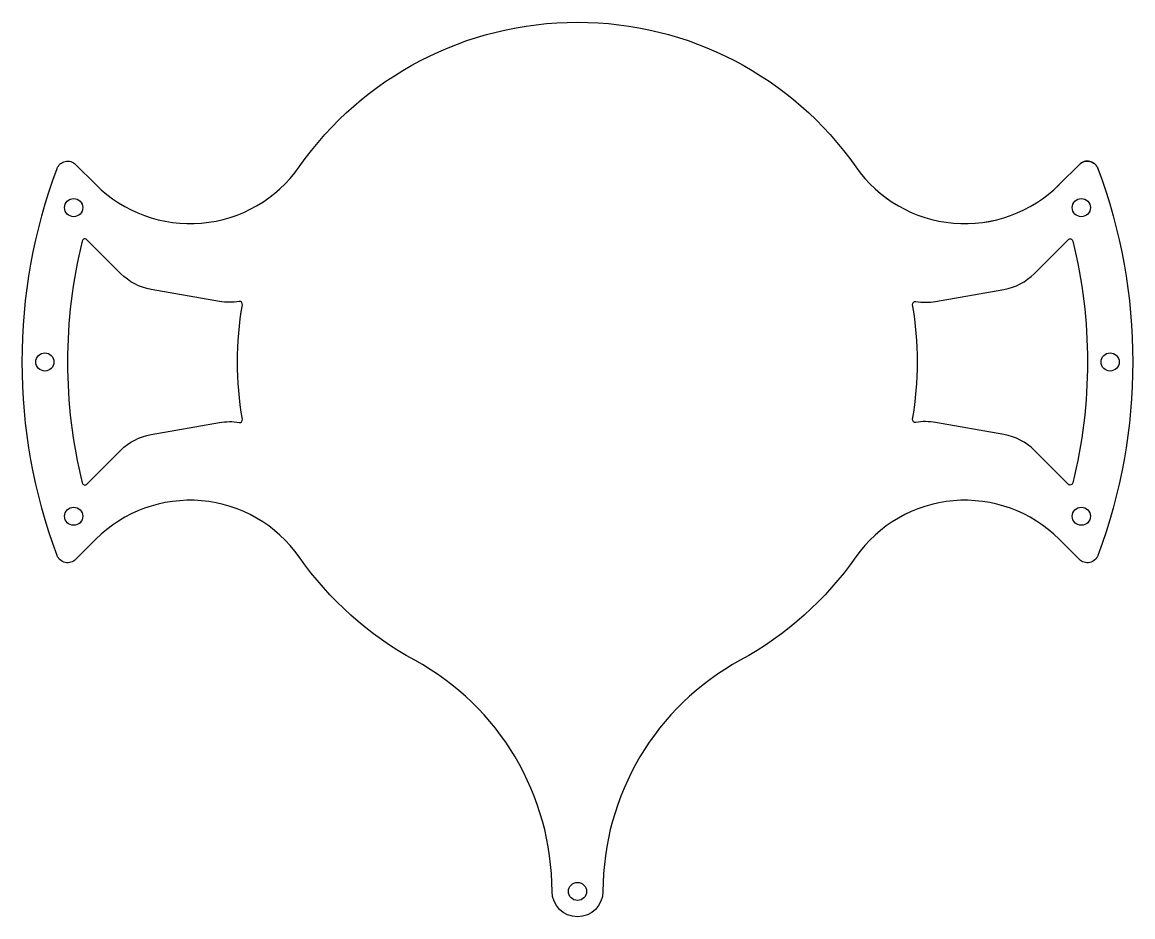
# Model space of a CAD drawing. Header units: millimetres. Extents: x -98 to 98, y -98 to 60.
import ezdxf

# ---------------------------------------------------------------- set-up
doc = ezdxf.new("R2010")
doc.units = ezdxf.units.MM

msp = doc.modelspace()

# ---------------------------------------------------------------- linework, layer by layer
at = {"color": 7}
for points in [[(49.13, 34.44, 0.466176), (85, 31.31), (88.57, 34.88, -0.546354), (91.85, 34.16, -0.179922), (91.85, -34.16, -0.546354), (88.57, -34.88), (85, -31.31, 0.466176), (49.13, -34.44, -0.115542), (28.73, -52.67, 0.274483), (4.5, -93.5, -0.996421), (-4.5, -93.5, 0.274483), (-28.73, -52.67, -0.115542), (-49.13, -34.44, 0.466176), (-85, -31.31), (-88.57, -34.88, -0.546354), (-91.85, -34.16, -0.179922), (-91.85, 34.16, -0.546354), (-88.57, 34.88), (-85, 31.31, 0.466176), (-49.13, 34.44, -0.520291)], [(-87.43, 21.35, 0.120347), (-87.43, -21.35, 0.584794), (-86.59, -21.59), (-80.6, -15.59, -0.153915), (-75.26, -12.82), (-63.17, -10.69, -0.086952), (-59.72, -10.68, 0.518208), (-59.14, -10.11, -0.084818), (-59.14, 10.11, 0.518208), (-59.72, 10.68, -0.086952), (-63.17, 10.69), (-75.26, 12.82, -0.153915), (-80.6, 15.59), (-86.59, 21.59, 0.584794)], [(87.43, 21.35, -0.120347), (87.43, -21.35, -0.584794), (86.59, -21.59), (80.6, -15.59, 0.153915), (75.26, -12.82), (63.17, -10.69, 0.086952), (59.72, -10.68, -0.518208), (59.14, -10.11, 0.084818), (59.14, 10.11, -0.518208), (59.72, 10.68, 0.086952), (63.17, 10.69), (75.26, 12.82, 0.153915), (80.6, 15.59), (86.59, 21.59, -0.584794)]]:
    msp.add_lwpolyline(points, format="xyb", close=True, dxfattribs=at)
for points in [[(91.85, 34.16, 0.546354), (88.57, 34.88), (85, 31.31)], [(91.85, -34.16, -0.546354), (88.57, -34.88), (85, -31.31)]]:
    msp.add_lwpolyline(points, format="xyb", dxfattribs=at)
for centre in [(-88.92, 27.25), (88.92, 27.25), (-94, 0), (94, 0), (-88.92, -27.25), (88.92, -27.25), (0, -93.5)]:
    msp.add_circle(centre, 1.6, dxfattribs=at)
msp.add_arc((68.38, 47.92), 23.5, 215.0231, 315, dxfattribs=at)

doc.saveas('drawing.dxf')
